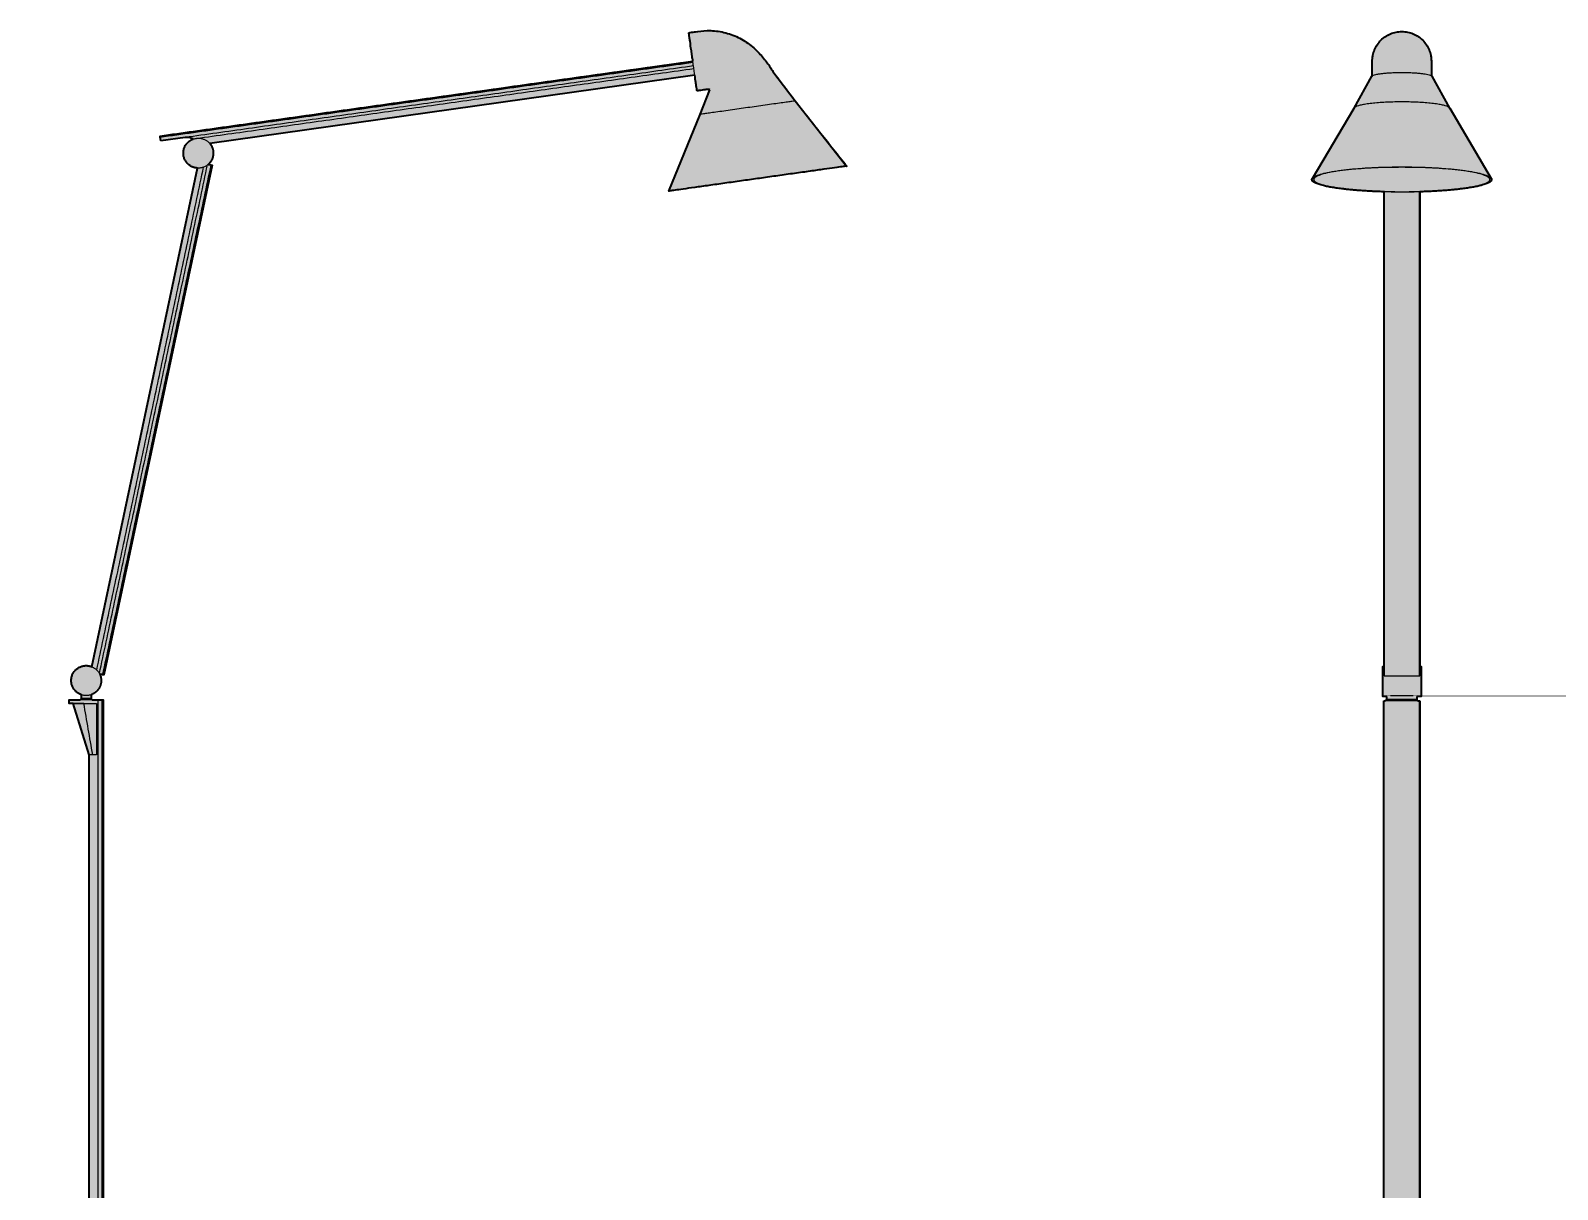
# Model space of a CAD drawing. Header units: millimetres. Extents: x 0 to 1565, y -637 to 1297.
# Drawn here: x 145 to 1420, y 330 to 1297 of the extents above; entities that cross this region are included whole.
import ezdxf

# ---------------------------------------------------------------- set-up
doc = ezdxf.new("R2010")
doc.units = ezdxf.units.MM
doc.layers.add('Blocks', color=7, linetype='Continuous')
doc.layers.add('Blocks$Fill', color=7, linetype='Continuous', true_color=0xffffff)
doc.layers.add('Blocks$Inner', color=7, linetype='Continuous', lineweight=25, true_color=0x007f00)
doc.layers.add('Blocks$Outline', color=7, linetype='Continuous', lineweight=35, true_color=0xff3f3f)

# ---------------------------------------------------------------- blocks, each defined once
blk = doc.blocks.new('NJP Floor Lamp Front')
at = {"layer": 'Blocks$Fill'}
blk.add_hatch(color=256, dxfattribs=at).paths.add_polyline_path([(398.1, -0.8), (398.1, -0.8), (398.1, -0.8), (398.1, -0.8), (398, -0.8), (397.6, -0.8), (396.1, -0.8), (389.5, -0.8), (362.2, -0.8), (275.3, -0.8), (188.4, -0.8), (161.1, -0.8), (154.5, -0.8), (152.9, -0.8), (152.6, -0.8), (152.5, -0.8), (152.4, -0.8), (152.4, -0.8), (152.4, -0.8), (152.4, 0), (151.8, 0), (151.7, 0), (151.6, 0), (151.6, 0), (151.6, 0), (151.6, 0), (151.6, 0), (151.6, 0), (151.6, 0), (146.6, 11.5), (145.6, 11.5), (145.4, 11.5), (145.3, 11.5), (145.3, 11.5), (145.3, 11.5), (145.3, 11.5), (145.3, 11.5), (145.3, 11.5), (145.3, 11.5), (145.3, 14), (145.3, 14), (145.3, 14), (145.3, 14), (145.4, 14), (145.7, 14), (147.1, 14), (153, 14), (177.5, 14), (260.3, 14), (260.3, 737.6), (260.3, 737.6), (261.5, 737.6), (262.8, 738.6), (262.8, 741.1), (259.4, 741.1), (259.4, 741.1), (259.4, 741.1), (259.4, 741.1), (259.4, 741.1), (259.4, 741.1), (259.4, 741.2), (259.4, 741.5), (259.4, 742.8), (259.4, 747.4), (259.4, 766.1), (259.4, 766.1), (260.5, 766.1), (260.5, 1162.3), (249.1, 1162.8), (238.4, 1163.5), (228.6, 1164.4), (224.2, 1164.9), (220.2, 1165.5), (215.3, 1166.3), (213.1, 1166.7), (211, 1167.2), (209.1, 1167.6), (207.4, 1168.1), (206.6, 1168.4), (205.8, 1168.6), (205.1, 1168.9), (204.4, 1169.1), (203.8, 1169.4), (203.5, 1169.5), (203.3, 1169.7), (203, 1169.8), (202.7, 1169.9), (202.5, 1170.1), (202.3, 1170.2), (202.1, 1170.3), (201.9, 1170.5), (201.7, 1170.6), (201.6, 1170.7), (201.5, 1170.7), (201.4, 1170.8), (201.3, 1170.9), (201.3, 1170.9), (201.2, 1171), (201.1, 1171.1), (201, 1171.1), (201, 1171.2), (200.9, 1171.3), (200.9, 1171.3), (200.8, 1171.4), (200.8, 1171.5), (200.7, 1171.5), (200.7, 1171.6), (200.6, 1171.7), (200.6, 1171.7), (200.6, 1171.7), (200.6, 1171.8), (200.6, 1171.8), (200.5, 1171.8), (200.5, 1171.9), (200.5, 1171.9), (200.5, 1171.9), (200.5, 1172), (200.5, 1172), (200.5, 1172), (200.4, 1172.1), (200.4, 1172.1), (200.4, 1172.1), (200.4, 1172.2), (200.4, 1172.2), (200.4, 1172.2), (200.4, 1172.3), (200.4, 1172.3), (200.4, 1172.3), (200.4, 1172.4), (200.4, 1172.4), (200.4, 1172.4), (200.4, 1172.5), (200.4, 1172.5), (200.4, 1172.5), (200.4, 1172.6), (200.4, 1172.6), (200.4, 1172.6), (200.4, 1172.7), (200.4, 1172.7), (200.4, 1172.7), (200.4, 1172.8), (200.4, 1172.8), (200.4, 1172.8), (200.4, 1172.9), (200.4, 1172.9), (200.4, 1172.9), (200.4, 1173), (200.4, 1173), (200.5, 1173), (200.5, 1173.1), (200.5, 1173.1), (200.5, 1173.1), (200.5, 1173.2), (200.5, 1173.2), (200.5, 1173.2), (200.5, 1173.3), (200.6, 1173.3), (200.6, 1173.3), (200.6, 1173.4), (200.7, 1173.5), (235.5, 1232.2), (250.4, 1258.7), (250.5, 1258.7), (250.5, 1258.7), (250.5, 1258.8), (250.5, 1258.8), (250.7, 1271.7), (250.7, 1272.5), (250.8, 1273.5), (250.9, 1274.1), (251, 1274.7), (251.1, 1275.4), (251.2, 1276.2), (251.3, 1276.7), (251.5, 1277.3), (251.6, 1277.9), (251.8, 1278.5), (252, 1279.1), (252.2, 1279.7), (252.4, 1280.3), (252.6, 1280.8), (252.8, 1281.4), (253.1, 1281.9), (253.4, 1282.5), (253.6, 1283), (253.9, 1283.5), (254.2, 1284.1), (254.6, 1284.6), (254.9, 1285.1), (255.2, 1285.6), (255.6, 1286.1), (255.9, 1286.5), (256.3, 1287), (256.7, 1287.5), (257.1, 1287.9), (257.5, 1288.4), (257.9, 1288.8), (258.4, 1289.2), (258.8, 1289.6), (259.3, 1290), (259.7, 1290.4), (260.2, 1290.8), (260.7, 1291.2), (261.2, 1291.5), (261.7, 1291.9), (262.2, 1292.2), (262.7, 1292.5), (263.2, 1292.8), (263.8, 1293.1), (264.3, 1293.4), (264.8, 1293.7), (265.4, 1293.9), (265.9, 1294.2), (266.5, 1294.4), (267.1, 1294.6), (267.6, 1294.8), (268.2, 1295), (268.8, 1295.1), (269.4, 1295.3), (270, 1295.4), (270.6, 1295.6), (271.2, 1295.7), (271.8, 1295.8), (272.4, 1295.8), (273, 1295.9), (273.6, 1296), (274.2, 1296), (274.8, 1296), (275.4, 1296), (276, 1296), (276.6, 1296), (277.2, 1296), (277.8, 1295.9), (278.4, 1295.8), (279, 1295.8), (279.6, 1295.7), (280.2, 1295.6), (280.8, 1295.4), (281.4, 1295.3), (281.9, 1295.1), (282.5, 1295), (283.1, 1294.8), (283.7, 1294.6), (284.2, 1294.4), (284.8, 1294.2), (285.3, 1293.9), (285.9, 1293.7), (286.4, 1293.4), (287, 1293.1), (287.5, 1292.8), (288, 1292.5), (288.5, 1292.2), (289.1, 1291.9), (289.6, 1291.5), (290, 1291.2), (290.5, 1290.8), (291, 1290.4), (291.5, 1290), (291.9, 1289.6), (292.4, 1289.2), (292.8, 1288.8), (293.2, 1288.4), (293.6, 1287.9), (294, 1287.5), (294.4, 1287), (294.8, 1286.5), (295.2, 1286.1), (295.5, 1285.6), (295.8, 1285.1), (296.2, 1284.6), (296.5, 1284.1), (296.8, 1283.5), (297.1, 1283), (297.4, 1282.5), (297.6, 1281.9), (297.9, 1281.4), (298.1, 1280.8), (298.3, 1280.3), (298.6, 1279.7), (298.8, 1279.1), (298.9, 1278.5), (299.1, 1277.9), (299.3, 1277.3), (299.4, 1276.7), (299.5, 1276.2), (299.7, 1275.4), (299.8, 1274.7), (299.9, 1274.1), (299.9, 1273.5), (300, 1272.5), (300, 1271.7), (300.1, 1268.9), (300.3, 1258.8), (300.3, 1258.8), (300.3, 1258.7), (300.3, 1258.7), (300.3, 1258.7), (315.2, 1232.1), (315.3, 1232.1), (350, 1173.5), (350.1, 1173.4), (350.1, 1173.3), (350.2, 1173.3), (350.2, 1173.3), (350.2, 1173.2), (350.2, 1173.2), (350.2, 1173.2), (350.2, 1173.1), (350.3, 1173.1), (350.3, 1173.1), (350.3, 1173), (350.3, 1173), (350.3, 1173), (350.3, 1172.9), (350.3, 1172.9), (350.3, 1172.9), (350.3, 1172.8), (350.3, 1172.8), (350.3, 1172.8), (350.4, 1172.7), (350.4, 1172.7), (350.4, 1172.7), (350.4, 1172.6), (350.4, 1172.6), (350.4, 1172.6), (350.4, 1172.5), (350.4, 1172.5), (350.4, 1172.5), (350.4, 1172.4), (350.4, 1172.4), (350.4, 1172.4), (350.4, 1172.3), (350.3, 1172.3), (350.3, 1172.3), (350.3, 1172.2), (350.3, 1172.2), (350.3, 1172.2), (350.3, 1172.1), (350.3, 1172.1), (350.3, 1172.1), (350.3, 1172), (350.3, 1172), (350.3, 1172), (350.2, 1171.9), (350.2, 1171.9), (350.2, 1171.9), (350.2, 1171.8), (350.2, 1171.8), (350.2, 1171.8), (350.1, 1171.7), (350.1, 1171.7), (350.1, 1171.7), (350.1, 1171.6), (350, 1171.5), (350, 1171.5), (349.9, 1171.4), (349.9, 1171.3), (349.8, 1171.3), (349.7, 1171.2), (349.7, 1171.1), (349.6, 1171.1), (349.5, 1171), (349.5, 1170.9), (349.4, 1170.9), (349.3, 1170.8), (349.2, 1170.7), (349.1, 1170.7), (349.1, 1170.6), (348.9, 1170.5), (348.7, 1170.3), (348.5, 1170.2), (348.2, 1170.1), (348, 1169.9), (347.7, 1169.8), (347.5, 1169.7), (347.2, 1169.5), (346.9, 1169.4), (346.3, 1169.1), (345.6, 1168.9), (344.9, 1168.6), (344.2, 1168.4), (343.4, 1168.1), (341.6, 1167.6), (339.7, 1167.2), (337.6, 1166.7), (335.4, 1166.3), (330.5, 1165.5), (326.5, 1164.9), (322.1, 1164.4), (312.5, 1163.5), (301.8, 1162.8), (290.5, 1162.3), (290.5, 766.1), (291.4, 766.1), (291.4, 766.1), (291.4, 747.4), (291.4, 742.8), (291.4, 741.5), (291.4, 741.2), (291.4, 741.1), (291.4, 741.1), (291.4, 741.1), (291.4, 741.1), (291.4, 741.1), (291.4, 741.1), (287.8, 741.1), (287.8, 738.6), (288.8, 737.6), (290.2, 737.6), (290.3, 737.6), (290.3, 14), (373.1, 14), (397.6, 14), (403.5, 14), (404.8, 14), (405.2, 14), (405.3, 14), (405.3, 14), (405.3, 14), (405.3, 14), (405.3, 11.5), (405.3, 11.5), (405.3, 11.5), (405.3, 11.5), (405.3, 11.5), (405.3, 11.5), (405.3, 11.5), (405.2, 11.5), (405, 11.5), (403.9, 11.5), (398.9, 0), (398.9, 0), (398.9, 0), (398.9, 0), (398.9, 0), (398.9, 0), (398.9, 0), (398.9, 0), (398.7, 0), (398.1, 0)], flags=0)
at = {"layer": 'Blocks$Inner'}
for points in [[(200.6, 1173.4), (235.5, 1232.2), (250.4, 1258.7)], [(259.4, 741.1), (262.8, 741.1), (262.8, 738.6)], [(291.4, 741.1), (287.8, 741.1), (287.8, 738.6)], [(260.3, 737.6), (260.3, 737.6), (260.3, 14)], [(290.2, 737.6), (290.3, 737.6), (290.3, 14)]]:
    blk.add_lwpolyline(points, dxfattribs=at)
for points, knots in [([(250.5, 1258.8), (250.5, 1259.1), (250.5, 1259.4), (250.5, 1259.7), (250.5, 1260.7), (250.5, 1261.6), (250.5, 1262.5), (250.5, 1263.4), (250.5, 1264.2), (250.6, 1265), (250.6, 1266.5), (250.6, 1267.8), (250.6, 1268.9), (250.6, 1270.2), (250.7, 1270.8), (250.7, 1271.7), (250.7, 1272.1), (250.7, 1272.7), (250.8, 1273.5), (250.9, 1274.2), (251, 1275.1), (251.2, 1276.2), (251.5, 1277.7), (252, 1279.4), (252.6, 1280.8), (253.8, 1283.8), (255.7, 1286.5), (257.9, 1288.8), (259.1, 1290), (260.3, 1291), (261.7, 1291.9), (263, 1292.8), (264.5, 1293.5), (265.9, 1294.2), (267.4, 1294.8), (269, 1295.2), (270.6, 1295.6), (272.1, 1295.9), (273.8, 1296), (275.4, 1296), (277, 1296), (278.6, 1295.9), (280.2, 1295.6), (281.8, 1295.2), (283.3, 1294.8), (284.8, 1294.2), (286.3, 1293.5), (287.7, 1292.8), (289.1, 1291.9), (290.4, 1291), (291.6, 1290), (292.8, 1288.8), (295.1, 1286.5), (296.9, 1283.8), (298.1, 1280.8), (298.7, 1279.4), (299.2, 1277.7), (299.5, 1276.2), (299.7, 1275.1), (299.9, 1274.2), (299.9, 1273.5), (300, 1272.7), (300, 1272.1), (300, 1271.7), (300.1, 1270.8), (300.1, 1270.2), (300.1, 1268.9), (300.1, 1267.8), (300.2, 1266.5), (300.2, 1265), (300.2, 1264.2), (300.2, 1263.4), (300.2, 1262.5), (300.2, 1261.6), (300.2, 1260.7), (300.2, 1259.7), (300.2, 1259.4), (300.2, 1259.1), (300.3, 1258.8)], [11.435764, 11.435764, 11.435764, 11.435764, 12.657128, 12.657128, 12.657128, 16.509609, 16.509609, 16.509609, 20.303398, 20.303398, 20.303398, 27.69905, 27.69905, 27.69905, 34.976058, 34.976058, 34.976058, 38.93503, 38.93503, 38.93503, 42.14466, 42.14466, 42.14466, 47.092955, 47.092955, 47.092955, 56.844375, 56.844375, 56.844375, 61.689657, 61.689657, 61.689657, 66.534112, 66.534112, 66.534112, 71.378317, 71.378317, 71.378317, 76.222419, 76.222419, 76.222419, 81.066521, 81.066521, 81.066521, 85.910726, 85.910726, 85.910726, 90.755181, 90.755181, 90.755181, 95.600463, 95.600463, 95.600463, 105.351883, 105.351883, 105.351883, 110.300178, 110.300178, 110.300178, 113.509808, 113.509808, 113.509808, 117.46878, 117.46878, 117.46878, 124.745788, 124.745788, 124.745788, 132.14144, 132.14144, 132.14144, 135.935229, 135.935229, 135.935229, 139.78771, 139.78771, 139.78771, 141.006193, 141.006193, 141.006193, 141.006193]), ([(265.8, 738.6), (265, 738.6), (264.2, 738.6), (263.1, 738.6), (262.8, 738.6), (262.8, 738.6)], [4.789815, 4.789815, 4.789815, 4.789815, 7.153656, 7.153656, 9.517294, 9.517294, 9.517294, 9.517294]), ([(262.8, 738.6), (262.8, 738.6), (262.9, 738.6), (263.2, 738.6), (263.4, 738.6), (263.9, 738.6), (264.3, 738.6), (265, 738.6), (265.4, 738.6), (265.8, 738.6)], [9.517294, 9.517294, 9.517294, 9.517294, 10.7091, 10.7091, 11.881033, 11.881033, 13.052966, 13.052966, 14.244773, 14.244773, 14.244773, 14.244773]), ([(284.8, 738.6), (285.2, 738.6), (285.6, 738.6), (286.3, 738.6), (286.6, 738.6), (287.2, 738.6), (287.4, 738.6), (287.7, 738.6), (287.8, 738.6), (287.8, 738.6)], [-4.727479, -4.727479, -4.727479, -4.727479, -3.535673, -3.535673, -2.363739, -2.363739, -1.191806, -1.191806, 0, 0, 0, 0]), ([(287.8, 738.6), (287.8, 738.6), (287.5, 738.6), (286.3, 738.6), (285.6, 738.6), (284.8, 738.6)], [0, 0, 0, 0, 2.363739, 2.363739, 4.727479, 4.727479, 4.727479, 4.727479])]:
    blk.add_open_spline(points, degree=3, knots=knots, dxfattribs=at)
for points, weights in [([(250.4, 1258.7), (252.2, 1261.9), (275.4, 1261.9)], [1, 0.734192836216, 1]), ([(275.4, 1261.9), (298.5, 1261.9), (300.3, 1258.7)], [1, 0.734192836216, 1]), ([(275.4, 1237.3), (238.5, 1237.3), (235.5, 1232.2)], [1, 0.735637441934, 1]), ([(315.2, 1232.2), (312.2, 1237.3), (275.4, 1237.3)], [1, 0.735637441934, 1]), ([(315.2, 1232.1), (315.3, 1232.1), (315.3, 1232.1)], [1, 0.999230717983, 0.99847556437]), ([(200.6, 1173.4), (206.3, 1183), (275.4, 1183)], [1, 0.735637441934, 1]), ([(275.4, 1182.8), (207.7, 1182.8), (202.1, 1173.4)], [1, 0.735637441934, 1]), ([(275.4, 1183), (344.4, 1183), (350.1, 1173.4)], [1, 0.735637441934, 1]), ([(348.6, 1173.4), (343, 1182.8), (275.4, 1182.8)], [1, 0.735637441934, 1]), ([(260.5, 758.6), (260.5, 758.5), (260.9, 758.4)], [1, 0.859369599883, 1]), ([(260.9, 758.4), (275.5, 758.1), (290, 758.4)], [1, 0.992051521344, 1]), ([(290, 758.4), (290.5, 758.5), (290.5, 758.6)], [1, 0.829037572556, 1]), ([(259.4, 747.4), (259.4, 741.1), (259.4, 741.1)], [1, 0.866025403784, 1]), ([(291.4, 747.4), (291.4, 741.1), (291.4, 741.1)], [1, 0.866025403784, 1]), ([(262.8, 737.6), (261.6, 737.6), (260.3, 737.6)], [0.998537945992, 0.999203133121, 1]), ([(275.3, 737.6), (266.8, 737.6), (262.8, 737.6)], [1, 0.801844063244, 0.871811611427]), ([(290.2, 737.6), (282.8, 737.6), (275.3, 737.6)], [1, 0.995177718505, 0.995177718525])]:
    blk.add_rational_spline(points, weights, degree=2, dxfattribs=at)
for points, degree in [([(300.3, 1258.7), (315.2, 1232.1)], 1), ([(350.1, 1173.4), (315.2, 1232.2)], 1), ([(260.5, 1162.3), (260.5, 758.6)], 1), ([(260.9, 758.4), (260.9, 1162.3)], 1), ([(290, 758.4), (290, 1162.3)], 1), ([(290.5, 758.6), (290.5, 1162.3)], 1), ([(260.5, 766.1), (259.4, 766.1)], 1), ([(290.5, 766.1), (291.4, 766.1)], 1), ([(284.8, 741.8), (265.8, 741.8)], 1), ([(260.3, 737.6), (260.3, 14)], 1), ([(262.8, 738.6), (262.4, 738.3), (261.9, 737.9), (261.5, 737.6)], 3), ([(284.8, 738.6), (265.8, 738.6)], 1), ([(287.8, 738.6), (288.1, 738.3), (288.5, 737.9), (288.8, 737.6)], 3), ([(290.2, 14), (290.2, 737.6)], 1)]:
    blk.add_open_spline(points, degree=degree, dxfattribs=at)
for points, weights, knots in [([(275.4, 1162.1), (242.5, 1162.1), (220.2, 1165.5), (197.9, 1168.8), (200.6, 1173.4)], [1, 0.915798965299, 1, 0.915798965299, 1], [471.238898, 471.238898, 471.238898, 533.234442, 533.234442, 595.229985, 595.229985, 595.229985]), ([(202.1, 1173.4), (199.5, 1168.9), (221.3, 1165.6), (243.1, 1162.3), (275.4, 1162.3)], [1, 0.915798965299, 1, 0.915798965299, 1], [571.209915, 571.209915, 571.209915, 631.965547, 631.965547, 692.72118, 692.72118, 692.72118]), ([(350.1, 1173.4), (352.8, 1168.8), (330.5, 1165.5), (308.3, 1162.1), (275.4, 1162.1)], [1, 0.915798965299, 1, 0.915798965299, 1], [347.247811, 347.247811, 347.247811, 409.243354, 409.243354, 471.238898, 471.238898, 471.238898]), ([(275.4, 1162.3), (307.6, 1162.3), (329.4, 1165.6), (351.3, 1168.9), (348.6, 1173.4)], [1, 0.915798965299, 1, 0.915798965299, 1], [230.90706, 230.90706, 230.90706, 291.662693, 291.662693, 352.418325, 352.418325, 352.418325]), ([(259.4, 766.1), (259.4, 766.1), (259.4, 759.9), (259.4, 753.6), (259.4, 747.4)], [1, 0.866025403784, 1, 0.866025403784, 1], [-0.01, -0.01, -0.01, 13.079969, 13.079969, 26.169939, 26.169939, 26.169939]), ([(291.4, 766.1), (291.4, 766.1), (291.4, 759.9), (291.4, 753.6), (291.4, 747.4)], [1, 0.866025403784, 1, 0.866025403784, 1], [32.01, 32.01, 32.01, 45.099969, 45.099969, 58.189939, 58.189939, 58.189939])]:
    blk.add_rational_spline(points, weights, degree=2, knots=knots, dxfattribs=at)
at = {"layer": 'Blocks$Outline'}
for points in [[(235.5, 1232.2), (250.4, 1258.7)], [(300.3, 1258.7), (315.2, 1232.1)], [(200.7, 1173.5), (235.5, 1232.2)], [(315.3, 1232.1), (350, 1173.5)], [(260.5, 766.1), (260.5, 1162.3)], [(290.5, 1162.3), (290.5, 766.1)], [(259.4, 766.1), (260.5, 766.1)], [(290.5, 766.1), (291.4, 766.1)], [(262.8, 741.1), (259.4, 741.1)], [(262.8, 738.6), (262.8, 741.1)], [(291.4, 741.1), (287.8, 741.1)], [(287.8, 741.1), (287.8, 738.6)], [(260.3, 14), (260.3, 737.6)], [(260.3, 737.6), (260.3, 737.6)], [(260.3, 737.6), (261.5, 737.6)], [(261.5, 737.6), (262.8, 738.6)], [(287.8, 738.6), (288.8, 737.6)], [(288.8, 737.6), (290.2, 737.6)], [(290.2, 737.6), (290.3, 737.6)], [(290.3, 737.6), (290.3, 14)]]:
    blk.add_lwpolyline(points, dxfattribs=at)
blk.add_open_spline([(250.5, 1258.8), (250.5, 1259.1), (250.5, 1259.4), (250.5, 1259.7), (250.5, 1260.7), (250.5, 1261.6), (250.5, 1262.5), (250.5, 1263.4), (250.5, 1264.2), (250.6, 1265), (250.6, 1266.5), (250.6, 1267.8), (250.6, 1268.9), (250.6, 1270.2), (250.7, 1270.8), (250.7, 1271.7), (250.7, 1272.1), (250.7, 1272.7), (250.8, 1273.5), (250.9, 1274.2), (251, 1275.1), (251.2, 1276.2), (251.5, 1277.7), (252, 1279.4), (252.6, 1280.8), (253.8, 1283.8), (255.7, 1286.5), (257.9, 1288.8), (259.1, 1290), (260.3, 1291), (261.7, 1291.9), (263, 1292.8), (264.5, 1293.5), (265.9, 1294.2), (267.4, 1294.8), (269, 1295.2), (270.6, 1295.6), (272.1, 1295.9), (273.8, 1296), (275.4, 1296), (277, 1296), (278.6, 1295.9), (280.2, 1295.6), (281.8, 1295.2), (283.3, 1294.8), (284.8, 1294.2), (286.3, 1293.5), (287.7, 1292.8), (289.1, 1291.9), (290.4, 1291), (291.6, 1290), (292.8, 1288.8), (295.1, 1286.5), (296.9, 1283.8), (298.1, 1280.8), (298.7, 1279.4), (299.2, 1277.7), (299.5, 1276.2), (299.7, 1275.1), (299.9, 1274.2), (299.9, 1273.5), (300, 1272.7), (300, 1272.1), (300, 1271.7), (300.1, 1270.8), (300.1, 1270.2), (300.1, 1268.9), (300.1, 1267.8), (300.2, 1266.5), (300.2, 1265), (300.2, 1264.2), (300.2, 1263.4), (300.2, 1262.5), (300.2, 1261.6), (300.2, 1260.7), (300.2, 1259.7), (300.2, 1259.4), (300.2, 1259.1), (300.3, 1258.8)], degree=3, knots=[11.435764, 11.435764, 11.435764, 11.435764, 12.657128, 12.657128, 12.657128, 16.509609, 16.509609, 16.509609, 20.303398, 20.303398, 20.303398, 27.69905, 27.69905, 27.69905, 34.976058, 34.976058, 34.976058, 38.93503, 38.93503, 38.93503, 42.14466, 42.14466, 42.14466, 47.092955, 47.092955, 47.092955, 56.844375, 56.844375, 56.844375, 61.689657, 61.689657, 61.689657, 66.534112, 66.534112, 66.534112, 71.378317, 71.378317, 71.378317, 76.222419, 76.222419, 76.222419, 81.066521, 81.066521, 81.066521, 85.910726, 85.910726, 85.910726, 90.755181, 90.755181, 90.755181, 95.600463, 95.600463, 95.600463, 105.351883, 105.351883, 105.351883, 110.300178, 110.300178, 110.300178, 113.509808, 113.509808, 113.509808, 117.46878, 117.46878, 117.46878, 124.745788, 124.745788, 124.745788, 132.14144, 132.14144, 132.14144, 135.935229, 135.935229, 135.935229, 139.78771, 139.78771, 139.78771, 141.006193, 141.006193, 141.006193, 141.006193], dxfattribs=at)
for points, weights in [([(250.4, 1258.7), (250.5, 1258.7), (250.5, 1258.8)], [1, 0.996472415709, 0.993038462085]), ([(300.3, 1258.8), (300.3, 1258.7), (300.3, 1258.7)], [0.992875747139, 0.99638881292, 1]), ([(315.2, 1232.1), (315.3, 1232.1), (315.3, 1232.1)], [1, 0.99923197378, 0.998478029875]), ([(200.6, 1173.4), (200.7, 1173.5), (200.7, 1173.5)], [1, 0.997936216954, 0.995904656327]), ([(350, 1173.5), (350.1, 1173.5), (350.1, 1173.4)], [0.99590465629, 0.997936216936, 1]), ([(259.4, 741.1), (259.4, 741.1), (259.4, 747.4)], [1, 0.866025403784, 1]), ([(291.4, 747.4), (291.4, 741.1), (291.4, 741.1)], [1, 0.866025403784, 1])]:
    blk.add_rational_spline(points, weights, degree=2, dxfattribs=at)
for points, weights, knots in [([(260.5, 1162.3), (260.5, 1162.3), (236.7, 1163), (220.2, 1165.5), (197.9, 1168.8), (200.6, 1173.4)], [0.968904065503, 0.968904047219, 0.936375145449, 1, 0.915798965299, 1], [15.149805, 15.149805, 15.149805, 15.149831, 61.995544, 61.995544, 123.991087, 123.991087, 123.991087]), ([(350.1, 1173.4), (352.8, 1168.8), (330.5, 1165.5), (314.2, 1163), (290.5, 1162.3)], [1, 0.915798965299, 1, 0.936701242188, 0.968573113924], [111.628362, 111.628362, 111.628362, 173.623905, 173.623905, 220.229519, 220.229519, 220.229519]), ([(259.4, 747.4), (259.4, 753.6), (259.4, 759.9), (259.4, 766.1), (259.4, 766.1)], [1, 0.866025403784, 1, 0.866025403784, 1], [-39.269908, -39.269908, -39.269908, -26.179939, -26.179939, -13.089969, -13.089969, -13.089969]), ([(291.4, 766.1), (291.4, 766.1), (291.4, 759.9), (291.4, 753.6), (291.4, 747.4)], [1, 0.866025403784, 1, 0.866025403784, 1], [-26.179939, -26.179939, -26.179939, -13.089969, -13.089969, 0, 0, 0])]:
    blk.add_rational_spline(points, weights, degree=2, knots=knots, dxfattribs=at)
blk = doc.blocks.new('NJP Floor Lamp Side')
at = {"layer": 'Blocks$Fill'}
blk.add_hatch(color=256, dxfattribs=at).paths.add_polyline_path([(398.1, 0), (398.1, 0), (152.4, 0), (152.4, 0), (152.4, 0.8), (151.8, 0.8), (151.7, 0.8), (151.6, 0.8), (151.6, 0.8), (151.6, 0.8), (151.6, 0.8), (151.6, 0.8), (151.6, 0.8), (151.6, 0.8), (146.6, 12.3), (145.6, 12.3), (145.4, 12.3), (145.3, 12.3), (145.3, 12.3), (145.3, 12.3), (145.3, 12.3), (145.3, 12.3), (145.3, 12.3), (145.3, 12.3), (145.3, 14.8), (145.3, 14.8), (145.3, 14.8), (145.3, 14.8), (145.3, 14.8), (145.5, 14.8), (146, 14.8), (148.1, 14.8), (157.2, 14.8), (194.3, 14.8), (194.3, 692.5), (181, 735.4), (177.5, 735.4), (177.5, 735.4), (177.5, 735.4), (177.5, 738.4), (186.8, 738.4), (187.8, 739.4), (187.8, 742.6), (187.5, 742.7), (187.2, 742.8), (186.9, 742.9), (186.6, 743), (186.3, 743.2), (186, 743.3), (185.8, 743.4), (185.5, 743.6), (185.3, 743.7), (185, 743.9), (184.8, 744), (184.6, 744.2), (184.3, 744.4), (184.1, 744.5), (183.9, 744.7), (183.6, 744.9), (183.4, 745.1), (183.2, 745.3), (183, 745.5), (182.8, 745.7), (182.6, 745.9), (182.4, 746.2), (182.2, 746.4), (182, 746.7), (181.8, 746.9), (181.6, 747.1), (181.4, 747.4), (181.2, 747.7), (181.1, 747.9), (180.9, 748.2), (180.7, 748.5), (180.6, 748.8), (180.5, 749.1), (180.3, 749.4), (180.2, 749.7), (180.1, 750), (180, 750.3), (179.9, 750.6), (179.8, 750.9), (179.7, 751.2), (179.6, 751.5), (179.5, 751.8), (179.5, 752.1), (179.4, 752.4), (179.4, 752.8), (179.3, 753.1), (179.3, 753.4), (179.3, 753.7), (179.3, 754), (179.3, 754.4), (179.3, 754.7), (179.3, 755), (179.3, 755.3), (179.3, 755.6), (179.3, 755.9), (179.4, 756.2), (179.4, 756.5), (179.5, 756.9), (179.6, 757.2), (179.6, 757.4), (179.7, 757.7), (179.8, 758), (179.9, 758.3), (180, 758.6), (180.1, 758.9), (180.2, 759.1), (180.3, 759.4), (180.4, 759.7), (180.5, 759.9), (180.7, 760.2), (180.8, 760.4), (180.9, 760.7), (181.1, 760.9), (181.2, 761.1), (181.3, 761.3), (181.5, 761.5), (181.6, 761.7), (181.8, 761.9), (181.9, 762.1), (182.1, 762.4), (182.3, 762.6), (182.4, 762.8), (182.6, 763), (182.8, 763.1), (183, 763.3), (183.2, 763.5), (183.4, 763.7), (183.6, 763.9), (183.8, 764.1), (184, 764.2), (184.3, 764.4), (184.5, 764.6), (184.7, 764.7), (185, 764.9), (185.2, 765.1), (185.4, 765.2), (185.7, 765.3), (185.9, 765.5), (186.2, 765.6), (186.5, 765.7), (186.7, 765.9), (187, 766), (187.3, 766.1), (187.5, 766.2), (187.8, 766.3), (188.1, 766.4), (188.4, 766.4), (188.6, 766.5), (188.9, 766.6), (189.2, 766.7), (189.5, 766.7), (189.8, 766.8), (190.1, 766.8), (190.3, 766.8), (190.6, 766.9), (190.9, 766.9), (191.2, 766.9), (191.5, 766.9), (191.8, 766.9), (192.1, 766.9), (192.4, 766.9), (192.6, 766.9), (192.9, 766.9), (193.2, 766.8), (193.5, 766.8), (193.8, 766.8), (194, 766.7), (194.3, 766.7), (194.6, 766.6), (194.8, 766.5), (195.1, 766.5), (195.4, 766.4), (195.6, 766.3), (195.9, 766.2), (196.1, 766.1), (196.4, 766), (284.8, 1182.1), (284.4, 1182.1), (284, 1182.1), (283.6, 1182.2), (283.2, 1182.2), (282.9, 1182.3), (282.5, 1182.4), (282.1, 1182.5), (281.8, 1182.6), (281.4, 1182.7), (281.1, 1182.8), (280.7, 1183), (280.4, 1183.1), (280, 1183.3), (279.7, 1183.4), (279.4, 1183.6), (279.1, 1183.7), (278.9, 1183.9), (278.6, 1184), (278.4, 1184.2), (278.2, 1184.3), (277.9, 1184.5), (277.7, 1184.7), (277.5, 1184.9), (277.2, 1185.1), (277, 1185.3), (276.8, 1185.5), (276.6, 1185.7), (276.4, 1185.9), (276.2, 1186.1), (276, 1186.3), (275.8, 1186.6), (275.6, 1186.8), (275.4, 1187), (275.2, 1187.3), (275, 1187.6), (274.8, 1187.8), (274.7, 1188.1), (274.5, 1188.4), (274.4, 1188.6), (274.2, 1188.9), (274.1, 1189.2), (273.9, 1189.5), (273.8, 1189.8), (273.7, 1190.1), (273.6, 1190.4), (273.5, 1190.7), (273.4, 1191), (273.3, 1191.3), (273.2, 1191.6), (273.1, 1192), (273.1, 1192.3), (273, 1192.6), (273, 1192.9), (272.9, 1193.2), (272.9, 1193.6), (272.9, 1193.9), (272.9, 1194.2), (272.9, 1194.5), (272.9, 1194.8), (272.9, 1195.1), (272.9, 1195.5), (272.9, 1195.8), (273, 1196.1), (273, 1196.4), (273, 1196.7), (273.1, 1197), (273.2, 1197.3), (273.2, 1197.6), (273.3, 1197.9), (273.4, 1198.2), (273.5, 1198.5), (273.6, 1198.7), (273.7, 1199), (273.8, 1199.3), (273.9, 1199.6), (274, 1199.8), (274.1, 1200.1), (274.3, 1200.3), (274.4, 1200.6), (274.5, 1200.8), (274.7, 1201), (274.8, 1201.2), (274.9, 1201.4), (275.1, 1201.7), (275.2, 1201.9), (275.4, 1202.1), (275.5, 1202.3), (275.7, 1202.5), (275.8, 1202.7), (276, 1202.9), (276.2, 1203.1), (276.4, 1203.3), (276.6, 1203.4), (276.8, 1203.6), (276.9, 1203.8), (277.1, 1204), (277.4, 1204.2), (277.6, 1204.3), (277.8, 1204.5), (278, 1204.7), (278.2, 1204.8), (278.5, 1205), (278.7, 1205.1), (278.9, 1205.3), (279.2, 1205.4), (279.4, 1205.6), (279.7, 1205.7), (279.9, 1205.8), (280.2, 1205.9), (280.4, 1206.1), (280.7, 1206.2), (281, 1206.3), (280.7, 1206.4), (280.5, 1206.5), (280.3, 1206.6), (280.2, 1206.7), (280, 1206.8), (279.8, 1206.9), (279.6, 1207), (279.4, 1207), (279.2, 1207.1), (279, 1207.2), (278.8, 1207.3), (278.7, 1207.3), (278.5, 1207.4), (278.3, 1207.4), (278.1, 1207.5), (277.9, 1207.5), (277.7, 1207.6), (277.5, 1207.6), (277.3, 1207.6), (277.2, 1207.6), (277, 1207.7), (276.8, 1207.7), (276.6, 1207.7), (276.5, 1207.7), (276.3, 1207.7), (276.1, 1207.7), (275.9, 1207.7), (275.7, 1207.7), (275.5, 1207.7), (275.3, 1207.7), (275, 1207.7), (274.7, 1207.7), (274.3, 1207.6), (254, 1204.8), (253.7, 1206.9), (253.6, 1207.6), (253.5, 1207.8), (253.5, 1207.9), (253.5, 1207.9), (253.5, 1207.9), (253.5, 1207.9), (253.5, 1207.9), (253.5, 1207.9), (253.5, 1207.9), (253.4, 1208.5), (253.4, 1208.7), (253.4, 1208.7), (253.4, 1208.8), (253.4, 1208.8), (253.4, 1208.8), (253.4, 1208.8), (253.4, 1208.8), (253.4, 1208.8), (698.2, 1271.3), (694.8, 1295), (700.4, 1295.9), (702.5, 1296.2), (704.8, 1296.5), (706.1, 1296.6), (707.4, 1296.7), (708.7, 1296.8), (710.1, 1296.8), (711.6, 1296.8), (713.1, 1296.8), (714.7, 1296.7), (716.3, 1296.6), (717.9, 1296.5), (719.4, 1296.3), (721, 1296), (722.6, 1295.7), (724.1, 1295.4), (725.7, 1295), (727.2, 1294.5), (728.7, 1294.1), (730.2, 1293.6), (731.7, 1293), (733.1, 1292.4), (734.6, 1291.8), (736, 1291.1), (737.4, 1290.4), (738.8, 1289.6), (740.2, 1288.9), (741.5, 1288), (742.8, 1287.2), (744.1, 1286.3), (745.4, 1285.3), (746.7, 1284.4), (747.9, 1283.4), (749.1, 1282.3), (750.3, 1281.3), (751.4, 1280.2), (752.5, 1279.1), (753.5, 1278), (754.5, 1277), (756.4, 1274.9), (758, 1272.8), (759.5, 1270.9), (760.9, 1269), (762.1, 1267.3), (763.2, 1265.6), (764.2, 1264.1), (765, 1262.7), (783.6, 1238.1), (826.6, 1183.8), (826.6, 1183.8), (678.1, 1162.9), (678.1, 1162.9), (704.4, 1226.9), (712.3, 1247.4), (712.2, 1247.5), (712.1, 1247.5), (712, 1247.5), (712, 1247.5), (711.9, 1247.5), (711.8, 1247.5), (711.7, 1247.5), (711.7, 1247.5), (711.6, 1247.6), (711.5, 1247.6), (711.4, 1247.6), (711.2, 1247.6), (710.9, 1247.6), (710.6, 1247.6), (710.2, 1247.6), (709.4, 1247.5), (708.3, 1247.4), (707.2, 1247.3), (701.7, 1246.5), (699.8, 1259.5), (295, 1202.6), (295.1, 1202.4), (295.3, 1202.2), (295.4, 1202), (295.6, 1201.8), (295.7, 1201.6), (295.8, 1201.4), (296, 1201.2), (296.1, 1201), (296.2, 1200.8), (296.3, 1200.6), (296.4, 1200.4), (296.5, 1200.1), (296.7, 1199.9), (296.8, 1199.7), (296.9, 1199.5), (297, 1199.2), (297, 1199), (297.1, 1198.8), (297.2, 1198.6), (297.3, 1198.3), (297.4, 1198.1), (297.4, 1197.8), (297.5, 1197.6), (297.5, 1197.4), (297.6, 1197.1), (297.6, 1196.9), (297.7, 1196.6), (297.7, 1196.4), (297.8, 1196.1), (297.8, 1195.9), (297.8, 1195.7), (297.8, 1195.4), (297.8, 1195.2), (297.9, 1194.9), (297.9, 1194.7), (297.9, 1194.4), (297.9, 1194.2), (297.8, 1194), (297.8, 1193.7), (297.8, 1193.5), (297.8, 1193.2), (297.8, 1193), (297.7, 1192.8), (297.7, 1192.5), (297.7, 1192.3), (297.6, 1192.1), (297.6, 1191.8), (297.5, 1191.6), (297.4, 1191.4), (297.4, 1191.2), (297.3, 1190.9), (297.3, 1190.7), (297.2, 1190.5), (297.1, 1190.3), (297, 1190.1), (296.9, 1189.9), (296.9, 1189.7), (296.8, 1189.5), (296.7, 1189.3), (296.6, 1189.1), (296.4, 1188.7), (296.2, 1188.3), (296.1, 1188.1), (295.9, 1187.9), (295.8, 1187.7), (295.7, 1187.5), (295.5, 1187.3), (295.4, 1187.1), (295.2, 1186.9), (295.1, 1186.7), (294.9, 1186.5), (294.8, 1186.3), (294.6, 1186.1), (294.4, 1186), (294.3, 1185.8), (294.1, 1185.6), (293.9, 1185.4), (293.7, 1185.2), (293.9, 1185.2), (295.4, 1184.9), (296.1, 1184.7), (296.7, 1184.6), (296.9, 1184.6), (297, 1184.6), (297, 1184.5), (297, 1184.5), (297, 1184.5), (297, 1184.5), (297, 1184.5), (297, 1184.5), (206.5, 759.1), (206.5, 759.1), (206.5, 759.1), (206.5, 759.1), (206.5, 759.1), (206.5, 759.1), (206.5, 759.1), (206.5, 759.1), (206.3, 759.1), (205.6, 759.2), (204.9, 759.4), (203.4, 759.7), (203, 759.8), (203.2, 759.4), (203.4, 759.1), (203.5, 758.7), (203.6, 758.3), (203.7, 758), (203.8, 757.6), (203.9, 757.2), (204, 756.8), (204.1, 756.4), (204.1, 756), (204.2, 755.6), (204.2, 755.2), (204.2, 754.9), (204.3, 754.5), (204.2, 754.1), (204.2, 753.7), (204.2, 753.3), (204.2, 752.9), (204.1, 752.6), (204.1, 752.2), (204, 751.8), (203.9, 751.4), (203.8, 751.1), (203.7, 750.7), (203.6, 750.4), (203.5, 750.1), (203.3, 749.7), (203.2, 749.4), (203.1, 749.1), (202.9, 748.8), (202.7, 748.5), (202.6, 748.2), (202.4, 747.9), (202.3, 747.7), (202.2, 747.5), (202, 747.3), (201.9, 747.1), (201.7, 746.9), (201.6, 746.7), (201.4, 746.4), (201.2, 746.2), (201, 746), (200.8, 745.8), (200.6, 745.6), (200.4, 745.4), (200.2, 745.2), (200, 745.1), (199.8, 744.9), (199.6, 744.7), (199.4, 744.5), (199.2, 744.3), (198.9, 744.2), (198.7, 744), (198.4, 743.9), (198.2, 743.7), (197.9, 743.6), (197.7, 743.4), (197.4, 743.3), (197.2, 743.1), (196.9, 743), (196.6, 742.9), (196.3, 742.8), (196.1, 742.7), (195.8, 742.6), (195.8, 739.4), (196.8, 738.4), (197.2, 738.4), (200.4, 738.4), (201.8, 738.4), (204.8, 738.4), (205.9, 738.4), (205.9, 738.4), (205.9, 735.4), (205.9, 735.4), (205.9, 735.4), (205.9, 735.4), (205.9, 735.4), (205.9, 735.4), (205.9, 735.4), (205.9, 735.4), (205.9, 735.4), (205.8, 735.4), (205.8, 14.8), (405.3, 14.8), (405.3, 14.8), (405.3, 12.3), (405.3, 12.3), (405.3, 12.3), (405.3, 12.3), (405.3, 12.3), (405.3, 12.3), (405.3, 12.3), (405.2, 12.3), (405, 12.3), (403.9, 12.3), (398.9, 0.8), (398.9, 0.8), (398.9, 0.8), (398.9, 0.8), (398.9, 0.8), (398.9, 0.8), (398.9, 0.8), (398.9, 0.8), (398.7, 0.8), (398.1, 0.8)], flags=0)
at = {"layer": 'Blocks$Inner'}
blk.add_lwpolyline([(274.3, 1207.6), (254, 1204.8), (253.7, 1206.9)], dxfattribs=at)
for points, knots in [([(694.8, 1295), (695.3, 1295.1), (696, 1295.2), (697, 1295.4), (697.9, 1295.5), (699.1, 1295.7), (700.4, 1295.9), (703, 1296.3), (706.3, 1296.7), (710.1, 1296.8), (712.1, 1296.9), (714.2, 1296.8), (716.3, 1296.6), (718.4, 1296.4), (720.5, 1296.1), (722.6, 1295.7), (726.7, 1294.8), (730.8, 1293.5), (734.6, 1291.8), (738.4, 1290), (742, 1287.9), (745.4, 1285.3), (747.1, 1284.1), (748.8, 1282.7), (750.3, 1281.3), (751.8, 1279.9), (753.2, 1278.4), (754.5, 1277), (757.1, 1274.1), (759.2, 1271.4), (760.9, 1269), (761.8, 1267.8), (762.5, 1266.7), (763.2, 1265.6), (763.9, 1264.6), (764.5, 1263.6), (765, 1262.7)], [-52.982081, -52.982081, -52.982081, -52.982081, -50.845281, -50.845281, -50.845281, -47.358551, -47.358551, -47.358551, -37.571477, -37.571477, -37.571477, -31.422319, -31.422319, -31.422319, -25.044808, -25.044808, -25.044808, -12.366889, -12.366889, -12.366889, 0.286983, 0.286983, 0.286983, 6.638962, 6.638962, 6.638962, 12.686274, 12.686274, 12.686274, 22.883154, 22.883154, 22.883154, 26.991185, 26.991185, 26.991185, 30.396177, 30.396177, 30.396177, 30.396177]), ([(698.2, 1270.8), (698, 1272.4), (697.6, 1275.5), (696.7, 1281.6), (696, 1287), (695.4, 1291.1), (695.1, 1293.3), (694.9, 1294.7), (694.8, 1295), (694.8, 1295)], [257.946122, 257.946122, 257.946122, 257.946122, 264.568882, 271.191642, 284.437163, 291.059923, 297.682683, 304.305443, 310.928204, 310.928204, 310.928204, 310.928204]), ([(701.7, 1246.5), (701.7, 1246.5), (701.6, 1246.8), (701.4, 1248.2), (701.1, 1250.5), (700.5, 1254.5), (699.8, 1259.9), (698.9, 1266), (698.5, 1269.2), (698.2, 1270.8)], [219.602891, 219.602891, 219.602891, 219.602891, 224.395795, 229.188698, 233.981602, 238.774506, 248.360314, 253.153218, 257.946122, 257.946122, 257.946122, 257.946122]), ([(712.3, 1247.4), (711.9, 1247.5), (711.6, 1247.6), (710.9, 1247.6), (710.1, 1247.6), (708.8, 1247.5), (707.2, 1247.3), (706.5, 1247.2), (705.6, 1247.1), (704.7, 1246.9), (703.8, 1246.8), (702.8, 1246.7), (701.7, 1246.5)], [208.896032, 208.896032, 208.896032, 208.896032, 210.266258, 210.266258, 210.266258, 213.96095, 213.96095, 213.96095, 216.514707, 216.514707, 216.514707, 219.602891, 219.602891, 219.602891, 219.602891]), ([(280.7, 1206.4), (279.7, 1207), (278.7, 1207.3), (277.2, 1207.6), (276.8, 1207.7), (276, 1207.7), (275.8, 1207.7), (275.2, 1207.7), (274.8, 1207.7), (274.3, 1207.6)], [-13.301708, -13.301708, -13.301708, -13.301708, -11.363091, -11.363091, -10.503007, -10.503007, -10.060951, -10.060951, -9.462974, -9.462974, -9.462974, -9.462974]), ([(187.8, 739.4), (187.8, 739.4), (187.9, 739.4), (188.2, 739.4), (188.4, 739.4), (188.9, 739.4), (189.3, 739.4), (190, 739.4), (190.4, 739.4), (190.8, 739.4)], [-0.004281, -0.004281, -0.004281, -0.004281, 1.187525, 1.187525, 2.359458, 2.359458, 3.531391, 3.531391, 4.723198, 4.723198, 4.723198, 4.723198]), ([(190.8, 739.4), (190, 739.4), (189.2, 739.4), (188.1, 739.4), (187.8, 739.4), (187.8, 739.4)], [9.466986, 9.466986, 9.466986, 9.466986, 11.830618, 11.830618, 14.194465, 14.194465, 14.194465, 14.194465]), ([(192.8, 739.4), (193.2, 739.4), (193.6, 739.4), (194.3, 739.4), (194.6, 739.4), (195.2, 739.4), (195.4, 739.4), (195.7, 739.4), (195.8, 739.4), (195.8, 739.4)], [0.005466, 0.005466, 0.005466, 0.005466, 1.197273, 1.197273, 2.369206, 2.369206, 3.541139, 3.541139, 4.732945, 4.732945, 4.732945, 4.732945]), ([(195.8, 739.4), (195.8, 739.4), (195.4, 739.4), (194.3, 739.4), (193.6, 739.4), (192.8, 739.4)], [4.732945, 4.732945, 4.732945, 4.732945, 7.096786, 7.096786, 9.460424, 9.460424, 9.460424, 9.460424]), ([(189.8, 735.4), (187.3, 735.4), (185.1, 735.4), (182, 735.4), (181, 735.4), (181, 735.4)], [0.142947, 0.142947, 0.142947, 0.142947, 7.699615, 7.699615, 15.091318, 15.091318, 15.091318, 15.091318])]:
    blk.add_open_spline(points, degree=3, knots=knots, dxfattribs=at)
for points, degree in [([(698.2, 1271.3), (253.4, 1208.8)], 1), ([(253.5, 1207.9), (698.3, 1270.4)], 1), ([(698.7, 1267.3), (274.3, 1207.6)], 1), ([(280.7, 1206.4), (699, 1265.2)], 1), ([(765, 1262.7), (783.6, 1238.1)], 1), ([(699.8, 1259.5), (295, 1202.6)], 1), ([(704.4, 1226.9), (712.3, 1247.4)], 1), ([(783.6, 1238.1), (826.6, 1183.8)], 1), ([(678.1, 1162.9), (704.4, 1226.9)], 1), ([(281, 1206.3), (280.9, 1206.3), (280.8, 1206.4), (280.7, 1206.4)], 3), ([(196.4, 766), (284.8, 1182.1)], 1), ([(200.6, 763.2), (289.8, 1182.9)], 1), ([(202.8, 760.2), (293, 1184.7)], 1), ([(205.6, 759.2), (296.1, 1184.7)], 1), ([(206.5, 759.1), (297, 1184.5)], 1), ([(295.4, 1184.9), (293.9, 1185.2)], 1), ([(203.4, 759.7), (204.9, 759.4)], 1), ([(187.8, 739.4), (187.4, 739.1), (187.1, 738.7), (186.8, 738.4)], 3), ([(187.8, 742.6), (187.8, 739.4)], 1), ([(190.8, 739.4), (190.9, 739.1), (191, 738.7), (191.1, 738.4)], 3), ([(192.8, 739.4), (190.8, 739.4)], 1), ([(192.5, 738.4), (192.6, 738.7), (192.7, 739.1), (192.8, 739.4)], 3), ([(195.8, 742.6), (195.8, 739.4)], 1), ([(195.8, 739.4), (196.1, 739.1), (196.4, 738.7), (196.8, 738.4)], 3), ([(177.5, 738.4), (177.5, 735.4)], 1), ([(181, 735.4), (185.4, 721.1), (189.8, 706.8), (194.3, 692.5)], 3), ([(197.2, 692.5), (194.7, 706.8), (192.2, 721.1), (189.8, 735.4)], 3), ([(200.4, 738.4), (197.2, 738.4)], 1), ([(200.4, 735.4), (200.4, 692.5)], 1), ([(204.8, 738.4), (201.8, 738.4)], 1), ([(201.8, 14.8), (201.8, 738.4)], 1), ([(204.8, 738.4), (204.8, 14.8)], 1), ([(205.8, 738.4), (205.8, 14.8)], 1), ([(205.9, 735.4), (205.9, 738.4)], 1), ([(197.2, 692.5), (195.3, 692.5), (194.3, 692.5), (194.3, 692.5)], 3), ([(194.3, 692.5), (194.3, 14.8)], 1), ([(200.4, 692.5), (199.3, 692.5), (198.2, 692.5), (197.2, 692.5)], 3)]:
    blk.add_open_spline(points, degree=degree, dxfattribs=at)
for points, weights, knots in [([(783.6, 1238.1), (783.6, 1238.1), (744, 1232.5), (704.4, 1226.9), (704.4, 1226.9)], [1, 0.707106781187, 1, 0.707106781187, 1], [61.283068, 61.283068, 61.283068, 124.114921, 124.114921, 186.946774, 186.946774, 186.946774]), ([(296.2, 1188.3), (289.9, 1177.5), (279.1, 1183.7), (268.3, 1190), (274.5, 1200.8)], [1, 0.707106781187, 1, 0.707106781187, 1], [78.539816, 78.539816, 78.539816, 98.17477, 98.17477, 117.809725, 117.809725, 117.809725]), ([(274.5, 1200.8), (280.8, 1211.6), (291.6, 1205.4), (302.4, 1199.1), (296.2, 1188.3)], [1, 0.707106781187, 1, 0.707106781187, 1], [39.269908, 39.269908, 39.269908, 58.904862, 58.904862, 78.539816, 78.539816, 78.539816]), ([(826.6, 1183.8), (826.6, 1183.8), (752.3, 1173.3), (678.1, 1162.9), (678.1, 1162.9)], [1, 0.707106781187, 1, 0.707106781187, 1], [86.273442, 86.273442, 86.273442, 204.083167, 204.083167, 321.892891, 321.892891, 321.892891]), ([(180.9, 760.7), (187.2, 771.5), (198, 765.2), (208.8, 759), (202.6, 748.2)], [1, 0.707106781187, 1, 0.707106781187, 1], [0, 0, 0, 19.634954, 19.634954, 39.269908, 39.269908, 39.269908]), ([(202.6, 748.2), (196.3, 737.3), (185.5, 743.6), (174.7, 749.8), (180.9, 760.7)], [1, 0.707106781187, 1, 0.707106781187, 1], [39.269908, 39.269908, 39.269908, 58.904862, 58.904862, 78.539816, 78.539816, 78.539816]), ([(197.2, 738.4), (194.5, 738.4), (191.7, 738.4), (177.5, 738.4), (177.5, 738.4)], [0.887167027065, 0.923714655484, 1, 0.707111249733, 0.999991063043], [57.388226, 57.388226, 57.388226, 63.197813, 63.197813, 85.50305, 85.50305, 85.50305]), ([(177.5, 735.4), (177.5, 735.4), (191.7, 735.4), (196.6, 735.4), (200.4, 735.4)], [1, 0.707106781187, 1, 0.87606380524, 0.85701348277], [88.539, 88.539, 88.539, 110.844307, 110.844307, 120.282679, 120.282679, 120.282679])]:
    blk.add_rational_spline(points, weights, degree=2, knots=knots, dxfattribs=at)
for points, weights in [([(253.4, 1208.8), (253.4, 1208.8), (253.5, 1207.9)], [1, 0.997972905021, 1]), ([(253.7, 1206.9), (253.5, 1207.9), (253.5, 1207.9)], [1, 0.707106781187, 1]), ([(293.9, 1185.2), (293.8, 1185.2), (293.7, 1185.2)], [1, 0.969696440432, 0.953821037654]), ([(296.1, 1184.7), (295.8, 1184.8), (295.4, 1184.9)], [1, 0.859369599883, 1]), ([(297, 1184.5), (297, 1184.5), (296.1, 1184.7)], [1, 0.998010902081, 1]), ([(203, 759.8), (203.2, 759.8), (203.4, 759.7)], [0.936353530475, 0.936212623245, 1]), ([(204.9, 759.4), (205.4, 759.3), (205.6, 759.2)], [1, 0.859369599883, 1]), ([(205.6, 759.2), (206.5, 759.1), (206.5, 759.1)], [1, 0.998010902081, 1]), ([(201.8, 738.4), (201.6, 738.4), (200.4, 738.4)], [1, 0.950202835126, 1]), ([(205.9, 738.4), (205.9, 738.4), (204.8, 738.4)], [0.999997754544, 0.92249837672, 0.886012209655]), ([(205.8, 735.4), (205.9, 735.4), (205.9, 735.4)], [0.959917844198, 0.978360095509, 1])]:
    blk.add_rational_spline(points, weights, degree=2, dxfattribs=at)
at = {"layer": 'Blocks$Outline'}
for points in [[(253.4, 1208.8), (698.2, 1271.3)], [(765, 1262.7), (783.6, 1238.1)], [(699.8, 1259.5), (295, 1202.6)], [(704.4, 1226.9), (712.3, 1247.4)], [(783.6, 1238.1), (826.6, 1183.8)], [(678.1, 1162.9), (704.4, 1226.9)], [(254, 1204.8), (253.7, 1206.9)], [(274.3, 1207.6), (254, 1204.8)], [(196.4, 766), (284.8, 1182.1)], [(297, 1184.5), (206.5, 759.1)], [(293.9, 1185.2), (295.4, 1184.9)], [(204.9, 759.4), (203.4, 759.7)], [(186.8, 738.4), (187.8, 739.4)], [(187.8, 739.4), (187.8, 742.6)], [(195.8, 742.6), (195.8, 739.4)], [(195.8, 739.4), (196.8, 738.4)], [(177.5, 735.4), (177.5, 738.4)], [(194.3, 692.5), (181, 735.4)], [(197.2, 738.4), (200.4, 738.4)], [(201.8, 738.4), (204.8, 738.4)], [(205.8, 735.4), (205.8, 14.8)], [(205.9, 738.4), (205.9, 735.4)], [(194.3, 14.8), (194.3, 692.5)]]:
    blk.add_lwpolyline(points, dxfattribs=at)
for points, knots in [([(694.8, 1295), (695.3, 1295.1), (696, 1295.2), (697, 1295.4), (697.9, 1295.5), (699.1, 1295.7), (700.4, 1295.9), (703, 1296.3), (706.3, 1296.7), (710.1, 1296.8), (712.1, 1296.9), (714.2, 1296.8), (716.3, 1296.6), (718.4, 1296.4), (720.5, 1296.1), (722.6, 1295.7), (726.7, 1294.8), (730.8, 1293.5), (734.6, 1291.8), (738.4, 1290), (742, 1287.9), (745.4, 1285.3), (747.1, 1284.1), (748.8, 1282.7), (750.3, 1281.3), (751.8, 1279.9), (753.2, 1278.4), (754.5, 1277), (757.1, 1274.1), (759.2, 1271.4), (760.9, 1269), (761.8, 1267.8), (762.5, 1266.7), (763.2, 1265.6), (763.9, 1264.6), (764.5, 1263.6), (765, 1262.7)], [0.062846, 0.062846, 0.062846, 0.062846, 2.199646, 2.199646, 2.199646, 5.686377, 5.686377, 5.686377, 15.47345, 15.47345, 15.47345, 21.622608, 21.622608, 21.622608, 28.000119, 28.000119, 28.000119, 40.678038, 40.678038, 40.678038, 53.33191, 53.33191, 53.33191, 59.683889, 59.683889, 59.683889, 65.731201, 65.731201, 65.731201, 75.928082, 75.928082, 75.928082, 80.036112, 80.036112, 80.036112, 83.441104, 83.441104, 83.441104, 83.441104]), ([(698.2, 1271.3), (698, 1272.7), (697.6, 1275.7), (696.7, 1281.6), (696, 1287), (695.4, 1291.1), (695.1, 1293.3), (694.9, 1294.7), (694.8, 1295), (694.8, 1295)], [-105.262516, -105.262516, -105.262516, -105.262516, -99.341403, -92.718642, -79.473122, -72.850362, -66.227602, -59.604842, -52.982081, -52.982081, -52.982081, -52.982081]), ([(701.7, 1246.5), (701.7, 1246.5), (701.6, 1246.8), (701.4, 1248.2), (701.1, 1250.5), (700.6, 1254), (700.1, 1257.3), (699.8, 1259.5)], [-38.343232, -38.343232, -38.343232, -38.343232, -33.550328, -28.757424, -23.96452, -19.171616, -11.829838, -11.829838, -11.829838, -11.829838]), ([(712.3, 1247.4), (711.9, 1247.5), (711.6, 1247.6), (710.9, 1247.6), (710.1, 1247.6), (708.8, 1247.5), (707.2, 1247.3), (706.5, 1247.2), (705.6, 1247.1), (704.7, 1246.9), (703.8, 1246.8), (702.8, 1246.7), (701.7, 1246.5)], [13.893527, 13.893527, 13.893527, 13.893527, 15.263753, 15.263753, 15.263753, 18.958445, 18.958445, 18.958445, 21.512202, 21.512202, 21.512202, 24.600386, 24.600386, 24.600386, 24.600386]), ([(280.7, 1206.4), (279.7, 1207), (278.7, 1207.3), (277.2, 1207.6), (276.8, 1207.7), (276, 1207.7), (275.8, 1207.7), (275.2, 1207.7), (274.8, 1207.7), (274.3, 1207.6)], [-6.305223, -6.305223, -6.305223, -6.305223, -4.366606, -4.366606, -3.506522, -3.506522, -3.064466, -3.064466, -2.466489, -2.466489, -2.466489, -2.466489])]:
    blk.add_open_spline(points, degree=3, knots=knots, dxfattribs=at)
for points, weights in [([(253.5, 1207.9), (253.4, 1208.8), (253.4, 1208.8)], [1, 0.997972905021, 1]), ([(253.7, 1206.9), (253.5, 1207.9), (253.5, 1207.9)], [1, 0.707106781187, 1]), ([(274.5, 1200.8), (276.8, 1204.7), (281, 1206.3)], [1, 0.87084995363, 0.855596258599]), ([(295, 1202.6), (300.5, 1195.9), (296.2, 1188.3)], [0.894672549087, 0.775953381939, 1]), ([(296.2, 1188.3), (295.2, 1186.6), (293.7, 1185.2)], [1, 0.937756493032, 0.901968048256]), ([(293.7, 1185.2), (293.8, 1185.2), (293.9, 1185.2)], [0.953821037654, 0.969696440432, 1]), ([(295.4, 1184.9), (295.8, 1184.8), (296.1, 1184.7)], [1, 0.859369599883, 1]), ([(296.1, 1184.7), (297, 1184.5), (297, 1184.5)], [1, 0.998010902081, 1]), ([(180.9, 760.7), (186.3, 770), (196.4, 766)], [1, 0.736570429689, 0.947000505533]), ([(203, 759.8), (205.9, 753.9), (202.6, 748.2)], [0.860724776717, 0.821146212646, 1]), ([(203.4, 759.7), (203.2, 759.8), (203, 759.8)], [1, 0.936212623245, 0.936353530475]), ([(205.6, 759.2), (205.4, 759.3), (204.9, 759.4)], [1, 0.859369599883, 1]), ([(206.5, 759.1), (206.5, 759.1), (205.6, 759.2)], [1, 0.998010902081, 1]), ([(202.6, 748.2), (200.2, 744.1), (195.8, 742.6)], [1, 0.865306727887, 0.854496675918]), ([(177.5, 738.4), (177.5, 738.4), (186.8, 738.4)], [0.999993139109, 0.776263568241, 0.894346390443]), ([(196.8, 738.4), (197, 738.4), (197.2, 738.4)], [0.892455929635, 0.889714914416, 0.887167027065]), ([(200.4, 738.4), (201.6, 738.4), (201.8, 738.4)], [1, 0.950202835126, 1]), ([(205.9, 735.4), (205.9, 735.4), (205.8, 735.4)], [1, 0.978360095509, 0.959917844198])]:
    blk.add_rational_spline(points, weights, degree=2, dxfattribs=at)
for points, weights, knots in [([(284.8, 1182.1), (281.7, 1182.2), (279.1, 1183.7), (268.3, 1190), (274.5, 1200.8)], [0.874056703245, 0.908349746489, 1, 0.707106781187, 1], [13.490911, 13.490911, 13.490911, 19.634954, 19.634954, 39.269908, 39.269908, 39.269908]), ([(826.6, 1183.8), (826.6, 1183.8), (752.3, 1173.3), (678.1, 1162.9), (678.1, 1162.9)], [1, 0.707106781187, 1, 0.707106781187, 1], [-235.619449, -235.619449, -235.619449, -117.809725, -117.809725, 0, 0, 0]), ([(187.8, 742.6), (186.6, 743), (185.5, 743.6), (174.7, 749.8), (180.9, 760.7)], [0.930956460033, 0.96002130631, 1, 0.707106781187, 1], [16.954865, 16.954865, 16.954865, 19.634954, 19.634954, 39.269908, 39.269908, 39.269908]), ([(181, 735.4), (177.5, 735.4), (177.5, 735.4), (177.5, 735.4)], [0.854656841295, 0.866265168535, 0.999996685174, 1], [-10.184565, -10.184565, -10.184565, -0.000252, 0, 0, 0]), ([(204.8, 738.4), (205.6, 738.4), (205.9, 738.4), (205.9, 738.4)], [0.886012209655, 0.912257692386, 0.978246722607, 1], [-5.902102, -5.902102, -5.902102, -1.656623, 0, 0, 0])]:
    blk.add_rational_spline(points, weights, degree=2, knots=knots, dxfattribs=at)
blk.add_open_spline([(281, 1206.3), (280.9, 1206.3), (280.8, 1206.4), (280.7, 1206.4)], degree=3, dxfattribs=at)

msp = doc.modelspace()

# ---------------------------------------------------------------- block references
at = {"layer": 'Blocks'}
for name, p in [('NJP Floor Lamp Side', (0, 0)), ('NJP Floor Lamp Front', (1014.7, 0))]:
    msp.add_blockref(name, p, dxfattribs=at)

doc.saveas('drawing.dxf')
